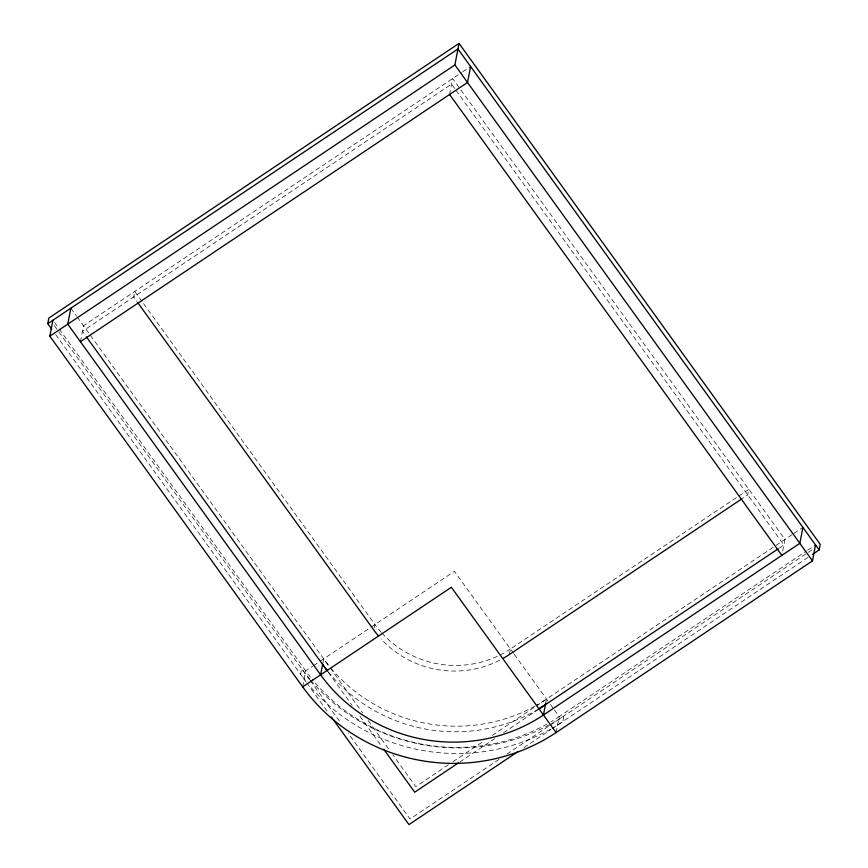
<?xml version="1.0" encoding="UTF-8"?>
<svg xmlns="http://www.w3.org/2000/svg" width="868" height="868" viewBox="0 0 868 868"><rect width="100%" height="100%" fill="white"/><g stroke="black" fill="none" stroke-linecap="round" stroke-linejoin="round"><path stroke-width="0.65" stroke-dasharray="4.34 3.25" d="M80.42 341.688L83.491 325.739L461.624 72.532M302.661 686.838L305.742 670.877L312.491 666.353M322.82 663.336L323.677 658.866A160.124 154.667 10.9 0 0 329.721 666.711M449.581 94.493L452.651 78.532L784.954 539.408L781.873 555.368M374.314 627.879L374.954 624.537L142.688 302.4M509.342 654.548L510.417 648.96L737.583 496.843M545.462 704.642L546.536 699.055A160.124 154.667 10.9 0 1 535.99 705.532M556.106 732.549L559.176 716.588L806.546 550.952M462.72 71.794L470.597 66.521M313.587 665.626L319.25 661.828M320.314 661.123L369.942 627.889M371.07 627.13L454.431 571.318L513.498 653.235M738.711 496.095L748.834 489.313L747.76 494.901L743.258 497.917M448.43 764.751L415.783 786.603L392.792 754.704M452.933 761.735L483.313 741.391M492.319 735.359L535.089 706.715M536.218 705.966L792.799 534.156M793.905 533.419L802.9 527.397M459.736 762.05L494.619 738.679M503.624 732.657L537.39 710.046M779.377 548.012L783.88 544.995L455.548 89.621M807.663 550.193L815.54 544.93M499.067 759.402L410.043 819.012L348.263 733.33M506.955 754.118L548.652 726.201M549.78 725.453L812.35 549.618M523.914 747.63L550.952 729.521M552.081 728.773L807.902 557.462M454.745 88.525L451.577 84.12L82.417 331.316L85.585 335.721M514.279 654.331L549.726 703.481M550.486 704.534L553.665 708.95M554.435 710.013L559.176 716.588A182.096 175.889 10.9 0 1 551.245 721.601M141.896 301.294L134.757 291.398L133.683 296.986L136.862 301.38M70.85 308.205L76.395 315.898M77.165 316.972L362.65 712.91M368.206 720.614L388.821 749.214M328.267 672.299L352.061 705.293M359.992 716.295L381.399 745.992M54.489 322.419L58.449 327.909M59.241 329.015L305.742 670.877A182.096 175.889 10.9 0 0 311.428 678.353M54.391 325.75L309.453 679.492M310.245 680.599L341.135 723.435M55.693 334.636L305.992 681.781M306.784 682.888L328.169 712.541M510.417 648.96A97.325 94.015 10.9 0 1 500.684 654.678M497.288 656.327A97.325 94.015 10.9 0 1 382.083 633.293M381.247 632.36A97.325 94.015 10.9 0 1 374.954 624.537M499.61 660.266A97.325 94.015 10.9 0 1 381.009 638.881M534.905 706.14A160.124 154.667 10.9 0 1 331.316 668.62M538.138 709.264A160.124 154.667 10.9 0 1 328.646 672.299M547.187 723.955A182.096 175.889 10.9 0 1 312.165 679.264M551.462 723.63A188.378 181.954 10.9 0 0 563.864 716.013L562.789 721.601A188.378 181.954 10.9 0 1 552.493 728.013M549.336 724.813A188.378 181.954 10.9 0 1 310.657 680.208M309.876 679.275A188.378 181.954 10.9 0 1 301.684 668.729L300.61 674.317A188.378 181.954 10.9 0 0 304.983 680.132M550.388 729.218A188.378 181.954 10.9 0 1 309.583 685.785"/><path stroke-width="1.3" d="M51.733 329.146L47.773 323.656L48.847 318.068L459.031 43.4L820.227 544.344L819.153 549.932L812.394 554.468M815.54 544.93L812.47 560.88L556.106 732.549A182.096 175.889 10.9 0 1 302.661 686.838L49.823 336.176L52.905 320.216M70.85 308.205L67.769 324.155L320.607 674.827A160.124 154.667 10.9 0 0 543.455 715.015L799.819 543.346L802.9 527.397M320.607 674.827L322.657 664.183M49.823 336.176L454.886 64.948L459.031 43.4M470.597 66.521L467.526 82.482L80.42 341.688M543.455 715.015L545.766 703.047M47.773 323.656L457.957 48.988L819.153 549.932M302.661 686.838L451.36 587.278L556.106 732.549M742.129 498.666L509.342 654.548A97.325 94.015 10.9 0 1 502.93 658.486M458.608 762.798L414.709 792.191L383.786 749.29M539.646 708.538L778.249 548.76M518.272 751.406L408.969 824.6L331.348 716.935M454.886 64.948L812.47 560.88M449.581 94.493L781.873 555.368M137.654 302.487L373.88 630.114A97.325 94.015 10.9 0 0 378.513 636.049M86.377 336.817L326.683 670.096M545.462 704.642A160.124 154.667 10.9 0 1 538.138 709.264M327.865 671.333A160.124 154.667 10.9 0 1 322.603 664.454"/></g></svg>
